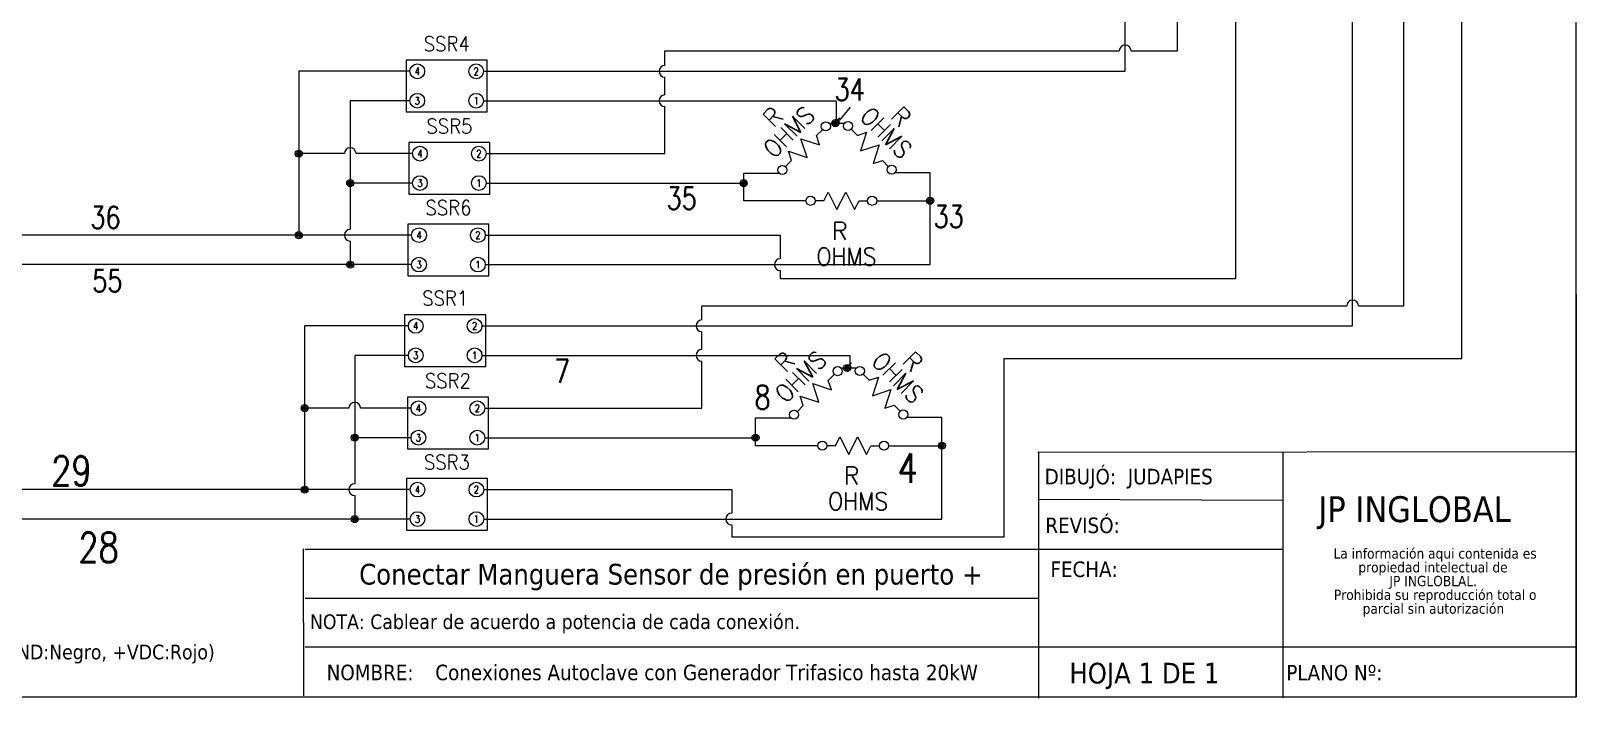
# Model space of a CAD drawing. Header units: millimetres. Extents: x 123.5 to 144.3, y 105.4 to 121.6.
# Drawn here: x 131.14 to 144.26, y 105.39 to 111.06 of the extents above; entities that cross this region are included whole.
import ezdxf
from ezdxf.enums import TextEntityAlignment as Align

# ---------------------------------------------------------------- set-up
doc = ezdxf.new("R2010")
doc.units = ezdxf.units.MM
doc.linetypes.add('CENTERX2', pattern=[20.32, 12.7, -2.54, 2.54, -2.54])
for name, color, linetype in [('CONTORNO', 179, 'Continuous'), ('DESC', 250, 'Continuous'), ('MISC', 7, 'Continuous'), ('SYMS', 7, 'Continuous'), ('TAGS', 250, 'Continuous'), ('TERMS', 250, 'Continuous'), ('WIREFIXED', 7, 'Continuous'), ('WIRES', 7, 'Continuous')]:
    doc.layers.add(name, color=color, linetype=linetype)
doc.layers.add('WIRENO', color=7, linetype='Continuous', true_color=0x000000)
doc.styles.add('SLDTEXTSTYLE0', font='tahoma.ttf')
doc.styles.add('SLDTEXTSTYLE1', font='tahomabd.ttf')
doc.styles.add('WD', font='romans.shx')

# ---------------------------------------------------------------- blocks, each defined once
blk = doc.blocks.new('SW_NOTE_2')
at = {"layer": 'CONTORNO', "color": 0, "char_height": 1.0583, "attachment_point": 2, "style": 'SLDTEXTSTYLE0'}
for s, insert in [('La información aqui contenida es ', (10.29, 1.34)), ('propiedad intelectual de', (10.08, -0.07)), ('JP INGLOBLAL.', (10.1, -1.48)), ('Prohibida su reproducción total o ', (10.3, -2.89)), ('parcial sin autorización', (10.12, -4.3))]:
    blk.add_mtext(s, dxfattribs=dict(at, insert=insert))
blk = doc.blocks.new('HDV1TFL')
for p, q in [((0.344, 0.344), (-0.344, 0.344)), ((-0.344, 0.344), (-0.344, -0.094)), ((0.344, -0.094), (0.344, 0.344)), ((-0.344, -0.094), (0.344, -0.094))]:
    blk.add_line(p, q)
for centre in [(-0.25, 0.25), (0.25, 0.25), (-0.25, 0), (0.25, 0)]:
    blk.add_circle(centre, 0.0625)
at = {"style": 'WD'}
for tag, width, p in [('INST', 0.7, (0.006, 0.747)), ('LOC', 0.7, (0.006, 0.577)), ('TAG1', 0.9, (0, 0.421)), ('RATING2', 0.7, (0, 0.031)), ('DESC1', 0.7, (0, -0.293)), ('DESC2', 0.7, (0, -0.449)), ('XREF', 0.7, (0, -0.606))]:
    blk.add_attdef(tag, text='', height=0.125, dxfattribs=dict(at, width=width)).set_placement(p, align=Align.CENTER)
at = {"style": 'WD', "flags": 9}
blk.add_attdef('FAMILY', text='', height=0.01, dxfattribs=at).set_placement((-0.005, 0.389), align=Align.CENTER)
at = {"linetype": 'Continuous', "style": 'WD', "width": 0.8, "flags": 8}
for tag, p in [('TERM03', (-0.25, 0.25)), ('TERM04', (0.25, 0.25)), ('TERM01', (-0.25, 0)), ('TERM02', (0.25, 0))]:
    blk.add_attdef(tag, text='', height=0.0625, dxfattribs=at).set_placement(p, align=Align.MIDDLE)
at = {"style": 'WD', "flags": 1}
for tag, p in [('X4TERM03', (-0.312, 0.25)), ('X2TERM03', (-0.25, 0.312)), ('X2TERM04', (0.25, 0.312)), ('X1TERM04', (0.312, 0.25)), ('X4TERM01', (-0.312, 0)), ('X1TERM02', (0.312, 0)), ('X8TERM01', (-0.25, -0.062)), ('X8TERM02', (0.25, -0.062))]:
    blk.add_attdef(tag, p, '', height=0.0125, dxfattribs=at)
at = {"style": 'WD', "width": 0.7}
blk.add_attdef('RATING1', text='', height=0.125, dxfattribs=at).set_placement((0, 0.25), align=Align.MIDDLE)
at = {"linetype": 'Continuous', "style": 'WD', "flags": 9}
blk.add_attdef('ASSYCODE', text='', height=0.01, dxfattribs=at).set_placement((0, 0.328), align=Align.CENTER)
at = {"linetype": 'Continuous', "style": 'WD', "flags": 1}
for tag, p in [('MFG', (0, 0.359)), ('CAT', (0, 0.378))]:
    blk.add_attdef(tag, text='', height=0.01, dxfattribs=at).set_placement(p, align=Align.MIDDLE)
blk = doc.blocks.new('WD_WNH')
at = {"linetype": 'Continuous', "style": 'WD', "width": 0.8}
blk.add_attdef('WIRENO', text='', height=0.125, dxfattribs=at).set_placement((0, 0.0625), align=Align.CENTER)
at = {"style": 'WD', "flags": 1}
for tag, p in [('W01USER', (0, 0.0781)), ('W02USER', (0, 0.0703)), ('W03USER', (0, 0.0625)), ('W04USER', (0, 0.0547)), ('W05USER', (0, 0.0469)), ('W06USER', (0, 0.0391)), ('W07USER', (0, 0.0312)), ('W08USER', (0, 0.0234)), ('W09USER', (0, 0.0156)), ('W10USER', (0, 0.0078))]:
    blk.add_attdef(tag, text='', height=0.005, dxfattribs=at).set_placement(p, align=Align.CENTER)
blk = doc.blocks.new('WDDOT')
for radius in [0.03, 0.0187, 0.00929]:
    blk.add_circle((0, 0), radius)
blk = doc.blocks.new('HRE1T')
for p, q in [((-0.125, 0), (-0.188, 0)), ((-0.125, 0), (-0.094, 0.062)), ((-0.094, 0.062), (-0.031, -0.062)), ((-0.031, -0.062), (0.031, 0.062)), ((0.031, 0.062), (0.094, -0.062)), ((0.094, -0.062), (0.125, 0)), ((0.125, 0), (0.188, 0))]:
    blk.add_line(p, q)
for centre in [(-0.218, 0), (0.218, 0)]:
    blk.add_circle(centre, 0.0322)
at = {"style": 'WD'}
for tag, width, p in [('INST', 0.7, (0, 0.888)), ('LOC', 0.7, (0, 0.719)), ('DESC1', 0.7, (0, 0.562)), ('DESC2', 0.7, (0, 0.406)), ('RATING1', 0.9, (0.006, 0.094))]:
    blk.add_attdef(tag, text='', height=0.125, dxfattribs=dict(at, width=width)).set_placement(p, align=Align.CENTER)
blk.add_attdef('TAG1', text='', height=0.125, dxfattribs=at).set_placement((0, 0.25), align=Align.CENTER)
for tag, p, height, flags in [('FAMILY', (0.205, 0.152), 0.01, 9), ('X4TERM01', (-0.25, 0), 0.0125, 1), ('X1TERM02', (0.25, 0), 0.0125, 1)]:
    blk.add_attdef(tag, p, '', height=height, dxfattribs=dict(at, flags=flags))
at = {"linetype": 'Continuous', "style": 'WD', "flags": 9}
for tag, p in [('CAT', (0.23, 0.108)), ('ASSYCODE', (0.219, 0.062)), ('MFG', (0.228, 0.089))]:
    blk.add_attdef(tag, text='', height=0.01, dxfattribs=at).set_placement(p, align=Align.CENTER)
at = {"linetype": 'Continuous', "style": 'WD', "flags": 8}
blk.add_attdef('TERM01', text='', height=0.125, dxfattribs=at).set_placement((-0.312, -0.047), align=Align.TOP_RIGHT)
blk.add_attdef('TERM02', text='', height=0.125, dxfattribs=at).set_placement((0.312, -0.047), align=Align.TOP_LEFT)
at = {"style": 'WD', "width": 0.9}
blk.add_attdef('RATING2', text='', height=0.125, dxfattribs=at).set_placement((0.006, -0.125), align=Align.TOP_CENTER)
blk = doc.blocks.new('WD_WNV')
at = {"style": 'WD', "flags": 1}
for tag, p in [('W01USER', (-0.0625, 0.0938)), ('W02USER', (-0.0625, 0.0859)), ('W03USER', (-0.0625, 0.0781)), ('W04USER', (-0.0625, 0.0703)), ('W05USER', (-0.0625, 0.0625)), ('W06USER', (-0.0625, 0.0547)), ('W07USER', (-0.0625, 0.0469)), ('W08USER', (-0.0625, 0.0391)), ('W09USER', (-0.0625, 0.0312)), ('W10USER', (-0.0625, 0.0234))]:
    blk.add_attdef(tag, text='', height=0.005, dxfattribs=at).set_placement(p, align=Align.CENTER)
at = {"linetype": 'Continuous', "style": 'WD', "width": 0.8}
blk.add_attdef('WIRENO', text='', height=0.125, dxfattribs=at).set_placement((-0.05, 0), align=Align.MIDDLE_RIGHT)

msp = doc.modelspace()

# ---------------------------------------------------------------- linework, layer by layer
at = {"color": 7, "linetype": 'Continuous'}
for p, q in [((144.256, 105.405), (144.256, 121.59)), ((123.506, 105.405), (144.256, 105.405))]:
    msp.add_line(p, q, dxfattribs=at)
at = {"color": 7, "linetype": 'CENTERX2', "lineweight": 0}
for p in [(144.256, 108.823), (133.462, 105.405)]:
    msp.add_line(p, (144.256, 105.405), dxfattribs=at)
at = {"color": 7, "linetype": 'Continuous', "lineweight": 0}
for p, q in [((144.256, 107.486), (139.686, 107.478)), ((139.691, 107.486), (139.691, 105.394)), ((141.766, 107.486), (141.766, 105.397)), ((141.766, 107.071), (139.692, 107.079)), ((141.766, 106.656), (133.465, 106.656)), ((139.691, 106.241), (133.465, 106.241)), ((144.256, 105.826), (133.465, 105.826))]:
    msp.add_line(p, q, dxfattribs=at)
at = {"layer": 'DESC'}
msp.add_line((133.453, 105.415), (133.449, 106.661), dxfattribs=at)
at = {"layer": 'WIREFIXED'}
for points in [[(138.092, 110.41), (138, 110.299), (137.978, 110.297), (137.957, 110.273), (137.959, 110.251), (137.981, 110.253), (138.002, 110.277), (138.001, 110.288)], [(138.003, 110.318), (137.989, 110.305), (137.97, 110.295), (137.96, 110.266), (137.97, 110.246), (137.989, 110.256), (137.999, 110.285), (137.994, 110.295)], [(138.103, 108.239), (138.089, 108.227), (138.07, 108.217), (138.06, 108.188), (138.07, 108.168), (138.089, 108.178), (138.099, 108.207), (138.094, 108.217)]]:
    msp.add_lwpolyline(points, dxfattribs=at)
at = {"layer": 'WIRES'}
for p, q in [((140.872, 110.888), (140.872, 117.778)), ((141.366, 108.955), (141.366, 117.778)), ((142.793, 108.723), (142.793, 117.78)), ((143.286, 108.278), (143.286, 117.78)), ((140.427, 110.715), (140.427, 114.446)), ((142.358, 108.554), (142.358, 112.967)), ((136.519, 110.888), (140.377, 110.888)), ((136.519, 110.765), (136.519, 110.888)), ((140.477, 110.888), (140.872, 110.888)), ((134.353, 110.715), (133.41, 110.715)), ((133.41, 110.715), (133.41, 109.324)), ((134.978, 110.715), (140.427, 110.715)), ((136.519, 110.515), (136.519, 110.665)), ((134.353, 110.465), (133.847, 110.465)), ((133.847, 110.465), (133.847, 109.766)), ((134.978, 110.465), (137.974, 110.465)), ((136.519, 110.016), (136.519, 110.415)), ((137.974, 110.465), (137.974, 110.281)), ((137.912, 110.275), (138.047, 110.275)), ((133.797, 110.016), (133.41, 110.016)), ((134.376, 110.016), (133.897, 110.016)), ((135.001, 110.016), (136.519, 110.016)), ((137.188, 109.616), (137.188, 109.851)), ((137.188, 109.851), (137.488, 109.851)), ((138.771, 109.853), (138.471, 109.853)), ((138.771, 109.616), (138.771, 109.853)), ((134.376, 109.766), (133.847, 109.766)), ((133.847, 109.766), (133.847, 109.374)), ((135.001, 109.766), (137.188, 109.766)), ((137.717, 109.616), (137.188, 109.616)), ((138.317, 109.616), (138.771, 109.616)), ((138.771, 109.074), (138.771, 109.616)), ((134.368, 109.324), (129.898, 109.324)), ((134.993, 109.324), (137.498, 109.324)), ((137.498, 109.324), (137.498, 109.124)), ((133.847, 109.274), (133.847, 109.074)), ((134.368, 109.074), (129.561, 109.074)), ((134.993, 109.074), (138.771, 109.074)), ((137.498, 109.024), (137.498, 108.955)), ((137.498, 108.955), (141.366, 108.955)), ((136.833, 108.723), (142.308, 108.723)), ((136.833, 108.604), (136.833, 108.723)), ((142.408, 108.723), (142.793, 108.723)), ((134.341, 108.554), (133.46, 108.554)), ((133.46, 108.554), (133.46, 107.164)), ((134.966, 108.554), (142.358, 108.554)), ((136.833, 108.354), (136.833, 108.504)), ((134.341, 108.304), (133.885, 108.304)), ((133.885, 108.304), (133.885, 107.605)), ((134.966, 108.304), (138.09, 108.304)), ((136.833, 107.855), (136.833, 108.254)), ((138.09, 108.304), (138.09, 108.216)), ((139.398, 106.764), (139.398, 108.278)), ((139.398, 108.278), (143.286, 108.278)), ((138.012, 108.197), (138.147, 108.197)), ((133.835, 107.855), (133.46, 107.855)), ((134.364, 107.855), (133.935, 107.855)), ((134.989, 107.855), (136.833, 107.855)), ((137.288, 107.537), (137.288, 107.773)), ((137.288, 107.773), (137.588, 107.773)), ((138.871, 107.775), (138.571, 107.775)), ((138.871, 107.537), (138.871, 107.775)), ((134.364, 107.605), (133.885, 107.605)), ((133.885, 107.605), (133.885, 107.214)), ((134.989, 107.605), (137.288, 107.605)), ((137.817, 107.537), (137.288, 107.537)), ((138.417, 107.537), (138.871, 107.537)), ((138.871, 106.914), (138.871, 107.537)), ((134.356, 107.164), (129.181, 107.164)), ((133.885, 107.114), (133.885, 106.914)), ((134.981, 107.164), (137.086, 107.164)), ((137.086, 107.164), (137.086, 106.964)), ((134.356, 106.914), (128.816, 106.914)), ((134.981, 106.914), (138.871, 106.914)), ((137.086, 106.864), (137.086, 106.764)), ((137.086, 106.764), (139.398, 106.764))]:
    msp.add_line(p, q, dxfattribs=at)
for centre, start, end in [((140.427, 110.888), 0, 180), ((136.519, 110.715), 90, 270), ((136.519, 110.465), 90, 270), ((133.847, 110.016), 0, 180), ((133.847, 109.324), 90, 270), ((137.498, 109.074), 90, 270), ((142.358, 108.723), 0, 180), ((136.833, 108.554), 90, 270), ((136.833, 108.304), 90, 270), ((133.885, 107.855), 0, 180), ((133.885, 107.164), 90, 270), ((137.086, 106.914), 90, 270)]:
    msp.add_arc(centre, 0.05, start, end, dxfattribs=at)

# ---------------------------------------------------------------- block references
at = {"layer": 'CONTORNO', "color": 7, "xscale": 0.083, "yscale": 0.083, "zscale": 0.083}
msp.add_blockref('SW_NOTE_2', (142.204, 106.555), dxfattribs=at)
at = {"layer": 'SYMS'}
ref = msp.add_blockref('HDV1TFL', (134.666, 110.465), dxfattribs=at)
ref.add_attrib('TERM03', '4', dxfattribs={"layer": 'TERMS', "linetype": 'Continuous', "height": 0.0625, "style": 'WD', "width": 0.8, "flags": 8}).set_placement((134.416, 110.715), align=Align.MIDDLE)
ref.add_attrib('TERM04', '2', dxfattribs={"layer": 'TERMS', "linetype": 'Continuous', "height": 0.0625, "style": 'WD', "width": 0.8, "flags": 8}).set_placement((134.916, 110.715), align=Align.MIDDLE)
ref.add_attrib('TERM02', '1', dxfattribs={"layer": 'TERMS', "linetype": 'Continuous', "height": 0.0625, "style": 'WD', "width": 0.8, "flags": 8}).set_placement((134.916, 110.465), align=Align.MIDDLE)
ref.add_attrib('TERM01', '3', dxfattribs={"layer": 'TERMS', "linetype": 'Continuous', "height": 0.0625, "style": 'WD', "width": 0.8, "flags": 8}).set_placement((134.416, 110.465), align=Align.MIDDLE)
ref.add_attrib('TAG1', 'SSR4', dxfattribs={"layer": 'TAGS', "height": 0.125, "style": 'WD', "width": 0.9}).set_placement((134.666, 110.886), align=Align.CENTER)
ref = msp.add_blockref('HRE1T', (137.7, 110.063), dxfattribs=dict(at, xscale=1.2, yscale=1.2, zscale=1.2, rotation=45))
ref.add_attrib('RATING1', 'OHMS', dxfattribs={"layer": 'MISC', "color": 250, "height": 0.15, "rotation": 45, "style": 'WD', "width": 0.9}).set_placement((137.625, 110.147), align=Align.CENTER)
ref.add_attrib('TAG1', 'R', dxfattribs={"layer": 'TAGS', "color": 250, "height": 0.15, "rotation": 45, "style": 'WD'}).set_placement((137.488, 110.275), align=Align.CENTER)
ref = msp.add_blockref('HRE1T', (138.259, 110.065), dxfattribs=dict(at, xscale=1.2, yscale=1.2, zscale=1.2, rotation=315))
ref.add_attrib('RATING1', 'OHMS', dxfattribs={"layer": 'MISC', "color": 250, "height": 0.15, "rotation": 315, "style": 'WD', "width": 0.9}).set_placement((138.344, 110.14), align=Align.CENTER)
ref.add_attrib('TAG1', 'R', dxfattribs={"layer": 'TAGS', "color": 250, "height": 0.15, "rotation": 315, "style": 'WD'}).set_placement((138.471, 110.278), align=Align.CENTER)
ref = msp.add_blockref('HDV1TFL', (134.689, 109.766), dxfattribs=at)
ref.add_attrib('TERM03', '4', dxfattribs={"layer": 'TERMS', "linetype": 'Continuous', "height": 0.0625, "style": 'WD', "width": 0.8, "flags": 8}).set_placement((134.439, 110.016), align=Align.MIDDLE)
ref.add_attrib('TERM04', '2', dxfattribs={"layer": 'TERMS', "linetype": 'Continuous', "height": 0.0625, "style": 'WD', "width": 0.8, "flags": 8}).set_placement((134.939, 110.016), align=Align.MIDDLE)
ref.add_attrib('TERM02', '1', dxfattribs={"layer": 'TERMS', "linetype": 'Continuous', "height": 0.0625, "style": 'WD', "width": 0.8, "flags": 8}).set_placement((134.939, 109.766), align=Align.MIDDLE)
ref.add_attrib('TERM01', '3', dxfattribs={"layer": 'TERMS', "linetype": 'Continuous', "height": 0.0625, "style": 'WD', "width": 0.8, "flags": 8}).set_placement((134.439, 109.766), align=Align.MIDDLE)
ref.add_attrib('TAG1', 'SSR5', dxfattribs={"layer": 'TAGS', "height": 0.125, "style": 'WD', "width": 0.9}).set_placement((134.689, 110.187), align=Align.CENTER)
for p in [(137.966, 110.275), (133.41, 110.016), (133.847, 109.766), (137.188, 109.766), (138.771, 109.616), (133.41, 109.324), (133.847, 109.074), (138.066, 108.197), (133.46, 107.855), (133.885, 107.605), (137.288, 107.605), (138.871, 107.537), (133.46, 107.164), (133.885, 106.914)]:
    msp.add_blockref('WDDOT', p, dxfattribs=at)
ref = msp.add_blockref('HRE1T', (138.017, 109.616), dxfattribs=dict(at, xscale=1.2, yscale=1.2, zscale=1.2))
ref.add_attrib('RATING1', 'OHMS', dxfattribs={"layer": 'MISC', "color": 250, "height": 0.15, "rotation": 360, "style": 'WD', "width": 0.9}).set_placement((138.06, 109.068), align=Align.CENTER)
ref.add_attrib('TAG1', 'R', dxfattribs={"layer": 'TAGS', "color": 250, "height": 0.15, "rotation": 360, "style": 'WD'}).set_placement((138.004, 109.285), align=Align.CENTER)
ref = msp.add_blockref('HDV1TFL', (134.681, 109.074), dxfattribs=at)
ref.add_attrib('TERM03', '4', dxfattribs={"layer": 'TERMS', "linetype": 'Continuous', "height": 0.0625, "style": 'WD', "width": 0.8, "flags": 8}).set_placement((134.431, 109.324), align=Align.MIDDLE)
ref.add_attrib('TERM04', '2', dxfattribs={"layer": 'TERMS', "linetype": 'Continuous', "height": 0.0625, "style": 'WD', "width": 0.8, "flags": 8}).set_placement((134.931, 109.324), align=Align.MIDDLE)
ref.add_attrib('TERM02', '1', dxfattribs={"layer": 'TERMS', "linetype": 'Continuous', "height": 0.0625, "style": 'WD', "width": 0.8, "flags": 8}).set_placement((134.931, 109.074), align=Align.MIDDLE)
ref.add_attrib('TERM01', '3', dxfattribs={"layer": 'TERMS', "linetype": 'Continuous', "height": 0.0625, "style": 'WD', "width": 0.8, "flags": 8}).set_placement((134.431, 109.074), align=Align.MIDDLE)
ref.add_attrib('TAG1', 'SSR6', dxfattribs={"layer": 'TAGS', "height": 0.125, "style": 'WD', "width": 0.9}).set_placement((134.681, 109.495), align=Align.CENTER)
ref = msp.add_blockref('HDV1TFL', (134.653, 108.304), dxfattribs=at)
ref.add_attrib('TERM03', '4', dxfattribs={"layer": 'TERMS', "linetype": 'Continuous', "height": 0.0625, "style": 'WD', "width": 0.8, "flags": 8}).set_placement((134.403, 108.554), align=Align.MIDDLE)
ref.add_attrib('TERM04', '2', dxfattribs={"layer": 'TERMS', "linetype": 'Continuous', "height": 0.0625, "style": 'WD', "width": 0.8, "flags": 8}).set_placement((134.903, 108.554), align=Align.MIDDLE)
ref.add_attrib('TERM02', '1', dxfattribs={"layer": 'TERMS', "linetype": 'Continuous', "height": 0.0625, "style": 'WD', "width": 0.8, "flags": 8}).set_placement((134.903, 108.304), align=Align.MIDDLE)
ref.add_attrib('TERM01', '3', dxfattribs={"layer": 'TERMS', "linetype": 'Continuous', "height": 0.0625, "style": 'WD', "width": 0.8, "flags": 8}).set_placement((134.403, 108.304), align=Align.MIDDLE)
ref.add_attrib('TAG1', 'SSR1', dxfattribs={"layer": 'TAGS', "height": 0.125, "style": 'WD', "width": 0.9}).set_placement((134.653, 108.726), align=Align.CENTER)
ref = msp.add_blockref('HRE1T', (137.8, 107.985), dxfattribs=dict(at, xscale=1.2, yscale=1.2, zscale=1.2, rotation=45))
ref.add_attrib('RATING1', 'OHMS', dxfattribs={"layer": 'MISC', "color": 250, "height": 0.15, "rotation": 45, "style": 'WD', "width": 0.9}).set_placement((137.725, 108.069), align=Align.CENTER)
ref.add_attrib('TAG1', 'R', dxfattribs={"layer": 'TAGS', "color": 250, "height": 0.15, "rotation": 45, "style": 'WD'}).set_placement((137.588, 108.197), align=Align.CENTER)
ref = msp.add_blockref('HRE1T', (138.359, 107.987), dxfattribs=dict(at, xscale=1.2, yscale=1.2, zscale=1.2, rotation=315))
ref.add_attrib('RATING1', 'OHMS', dxfattribs={"layer": 'MISC', "color": 250, "height": 0.15, "rotation": 315, "style": 'WD', "width": 0.9}).set_placement((138.443, 108.062), align=Align.CENTER)
ref.add_attrib('TAG1', 'R', dxfattribs={"layer": 'TAGS', "color": 250, "height": 0.15, "rotation": 315, "style": 'WD'}).set_placement((138.571, 108.199), align=Align.CENTER)
ref = msp.add_blockref('HDV1TFL', (134.676, 107.605), dxfattribs=at)
ref.add_attrib('TERM03', '4', dxfattribs={"layer": 'TERMS', "linetype": 'Continuous', "height": 0.0625, "style": 'WD', "width": 0.8, "flags": 8}).set_placement((134.426, 107.855), align=Align.MIDDLE)
ref.add_attrib('TERM04', '2', dxfattribs={"layer": 'TERMS', "linetype": 'Continuous', "height": 0.0625, "style": 'WD', "width": 0.8, "flags": 8}).set_placement((134.926, 107.855), align=Align.MIDDLE)
ref.add_attrib('TERM02', '1', dxfattribs={"layer": 'TERMS', "linetype": 'Continuous', "height": 0.0625, "style": 'WD', "width": 0.8, "flags": 8}).set_placement((134.926, 107.605), align=Align.MIDDLE)
ref.add_attrib('TERM01', '3', dxfattribs={"layer": 'TERMS', "linetype": 'Continuous', "height": 0.0625, "style": 'WD', "width": 0.8, "flags": 8}).set_placement((134.426, 107.605), align=Align.MIDDLE)
ref.add_attrib('TAG1', 'SSR2', dxfattribs={"layer": 'TAGS', "height": 0.125, "style": 'WD', "width": 0.9}).set_placement((134.676, 108.026), align=Align.CENTER)
ref = msp.add_blockref('HRE1T', (138.117, 107.537), dxfattribs=dict(at, xscale=1.2, yscale=1.2, zscale=1.2))
ref.add_attrib('RATING1', 'OHMS', dxfattribs={"layer": 'MISC', "color": 250, "height": 0.15, "rotation": 360, "style": 'WD', "width": 0.9}).set_placement((138.16, 106.99), align=Align.CENTER)
ref.add_attrib('TAG1', 'R', dxfattribs={"layer": 'TAGS', "color": 250, "height": 0.15, "rotation": 360, "style": 'WD'}).set_placement((138.104, 107.207), align=Align.CENTER)
ref = msp.add_blockref('HDV1TFL', (134.668, 106.914), dxfattribs=at)
ref.add_attrib('TERM03', '4', dxfattribs={"layer": 'TERMS', "linetype": 'Continuous', "height": 0.0625, "style": 'WD', "width": 0.8, "flags": 8}).set_placement((134.418, 107.164), align=Align.MIDDLE)
ref.add_attrib('TERM04', '2', dxfattribs={"layer": 'TERMS', "linetype": 'Continuous', "height": 0.0625, "style": 'WD', "width": 0.8, "flags": 8}).set_placement((134.918, 107.164), align=Align.MIDDLE)
ref.add_attrib('TERM02', '1', dxfattribs={"layer": 'TERMS', "linetype": 'Continuous', "height": 0.0625, "style": 'WD', "width": 0.8, "flags": 8}).set_placement((134.918, 106.914), align=Align.MIDDLE)
ref.add_attrib('TERM01', '3', dxfattribs={"layer": 'TERMS', "linetype": 'Continuous', "height": 0.0625, "style": 'WD', "width": 0.8, "flags": 8}).set_placement((134.418, 106.914), align=Align.MIDDLE)
ref.add_attrib('TAG1', 'SSR3', dxfattribs={"layer": 'TAGS', "height": 0.125, "style": 'WD', "width": 0.9}).set_placement((134.668, 107.335), align=Align.CENTER)
at = {"layer": 'WIREFIXED'}
ref = msp.add_blockref('WD_WNH', (137.87, 110.151), dxfattribs=dict(at, xscale=1.5, yscale=1.5, zscale=1.5))
ref.add_attrib('WIRENOF', '34', dxfattribs={"linetype": 'Continuous', "height": 0.1875, "style": 'WD', "width": 0.8}).set_placement((138.088, 110.411), align=Align.BOTTOM_CENTER)
ref = msp.add_blockref('WD_WNH', (136.606, 109.321), dxfattribs=dict(at, xscale=1.5, yscale=1.5, zscale=1.5))
ref.add_attrib('WIRENOF', '35', dxfattribs={"linetype": 'Continuous', "height": 0.1875, "style": 'WD', "width": 0.8}).set_placement((136.661, 109.487), align=Align.BOTTOM_CENTER)
ref = msp.add_blockref('WD_WNH', (131.714, 109.159), dxfattribs=dict(at, xscale=1.5, yscale=1.5, zscale=1.5))
ref.add_attrib('WIRENOF', '36', dxfattribs={"linetype": 'Continuous', "height": 0.1875, "style": 'WD', "width": 0.8}).set_placement((131.769, 109.325), align=Align.BOTTOM_CENTER)
ref = msp.add_blockref('WD_WNV', (139.223, 109.538), dxfattribs=dict(at, xscale=1.5, yscale=1.5, zscale=1.5))
ref.add_attrib('WIRENOF', '33', dxfattribs={"linetype": 'Continuous', "height": 0.1875, "style": 'WD', "width": 0.8}).set_placement((139.057, 109.483), align=Align.MIDDLE_RIGHT)
ref = msp.add_blockref('WD_WNH', (131.73, 108.621), dxfattribs=dict(at, xscale=1.5, yscale=1.5, zscale=1.5))
ref.add_attrib('WIRENOF', '55', dxfattribs={"linetype": 'Continuous', "height": 0.1875, "style": 'WD', "width": 0.8}).set_placement((131.785, 108.787), align=Align.BOTTOM_CENTER)
ref = msp.add_blockref('WD_WNH', (135.588, 107.833), dxfattribs=dict(at, xscale=1.6, yscale=1.6, zscale=1.6))
ref.add_attrib('WIRENOF', '7', dxfattribs={"linetype": 'Continuous', "height": 0.2, "style": 'WD', "width": 0.8}).set_placement((135.647, 108.01), align=Align.BOTTOM_CENTER)
ref = msp.add_blockref('WD_WNH', (137.289, 107.611), dxfattribs=dict(at, xscale=1.6, yscale=1.6, zscale=1.6))
ref.add_attrib('WIRENOF', '8', dxfattribs={"linetype": 'Continuous', "height": 0.2, "style": 'WD', "width": 0.8}).set_placement((137.348, 107.788), align=Align.BOTTOM_CENTER)
ref = msp.add_blockref('WD_WNH', (131.456, 106.927), dxfattribs=dict(at, xscale=2, yscale=2, zscale=2))
ref.add_attrib('WIRENOF', '29', dxfattribs={"linetype": 'Continuous', "height": 0.25, "style": 'WD', "width": 0.8}).set_placement((131.48, 107.124), align=Align.BOTTOM_CENTER)
ref = msp.add_blockref('WD_WNH', (131.686, 106.278), dxfattribs=dict(at, xscale=2, yscale=2, zscale=2))
ref.add_attrib('WIRENOF', '28', dxfattribs={"linetype": 'Continuous', "height": 0.25, "style": 'WD', "width": 0.8}).set_placement((131.71, 106.474), align=Align.BOTTOM_CENTER)
at = {"layer": 'WIRENO'}
ref = msp.add_blockref('WD_WNV', (138.887, 107.42), dxfattribs=dict(at, xscale=2, yscale=2, zscale=2))
ref.add_attrib('WIRENO', '4', dxfattribs={"linetype": 'Continuous', "height": 0.25, "style": 'WD', "width": 0.8}).set_placement((138.666, 107.346), align=Align.MIDDLE_RIGHT)

# ---------------------------------------------------------------- texts
at = {"color": 7, "linetype": 'Continuous', "lineweight": 0, "attachment_point": 1, "style": 'SLDTEXTSTYLE0'}
for s, insert, char_height in [('REVISÓ:', (139.749, 106.927), 0.1318), ('FECHA:', (139.792, 106.554), 0.1318), ('NOTA: Cablear de acuerdo a potencia de cada conexión.', (133.505, 106.105), 0.1245), ('CONEXIONES DC y AC TARJETA: Cable vehicular centelsa AWG#18 (Linea 1:Negro, Linea 2: Blanco,GND:Negro, +VDC:Rojo)', (123.598, 105.848), 0.1245), ('\\pi-0.39529,l0.52705,t1.0541;NOMBRE:^IConexiones Autoclave con Generador Trifasico hasta 20kW', (133.515, 105.678), 0.13176), ('HOJA 1 DE 1', (139.953, 105.694), 0.17568), ('PLANO Nº:', (141.795, 105.676), 0.1318)]:
    msp.add_mtext(s, dxfattribs=dict(at, insert=insert, char_height=char_height))
at = {"layer": 'CONTORNO', "color": 7}
for s, insert, char_height, attachment_point, style in [('DIBUJÓ:  JUDAPIES', (139.743, 107.341), 0.13176, 1, 'SLDTEXTSTYLE0'), ('    Conectar Manguera Sensor de presión en puerto +', (136.437, 106.534), 0.17568, 2, 'SLDTEXTSTYLE1')]:
    msp.add_mtext(s, dxfattribs=dict(at, insert=insert, char_height=char_height, attachment_point=attachment_point, style=style))
at = {"layer": 'CONTORNO', "insert": (142.067, 107.108), "char_height": 0.2196, "attachment_point": 1, "style": 'SLDTEXTSTYLE1'}
msp.add_mtext('JP INGLOBAL', dxfattribs=at)

doc.saveas('drawing.dxf')
